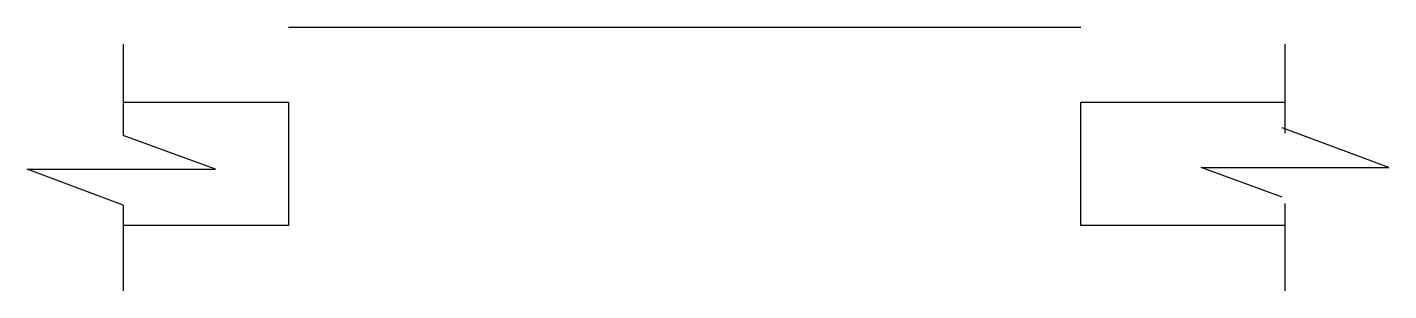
# Model space of a CAD drawing. Header units: metres. Extents: x 13486.4 to 13501.9, y 18429.9 to 18432.9.
import ezdxf

# ---------------------------------------------------------------- set-up
doc = ezdxf.new("R2010")
doc.units = ezdxf.units.M
doc.layers.add('PUB_DIM', color=90, linetype='Continuous')
doc.layers.add('STAIR', color=2, linetype='Continuous')

msp = doc.modelspace()

# ---------------------------------------------------------------- linework, layer by layer
for points in [[(13487.48, 18432.07), (13489.36, 18432.07), (13489.36, 18430.67), (13487.48, 18430.67)], [(13500.68, 18430.67), (13498.36, 18430.67), (13498.36, 18432.07), (13500.68, 18432.07)]]:
    msp.add_lwpolyline(points)
at = {"layer": 'PUB_DIM'}
for p, q in [((13487.48, 18432.73), (13487.48, 18431.69)), ((13500.68, 18432.73), (13500.68, 18431.72)), ((13501.86, 18431.33), (13500.65, 18431.78)), ((13488.53, 18431.31), (13487.48, 18431.69)), ((13486.39, 18431.31), (13488.53, 18431.31)), ((13487.48, 18430.9), (13486.39, 18431.31)), ((13499.73, 18431.33), (13501.86, 18431.33)), ((13500.65, 18430.99), (13499.73, 18431.33)), ((13487.48, 18430.9), (13487.48, 18429.93)), ((13500.68, 18430.92), (13500.68, 18429.93))]:
    msp.add_line(p, q, dxfattribs=at)
at = {"layer": 'STAIR'}
msp.add_lwpolyline([(13489.36, 18432.92), (13498.36, 18432.92)], dxfattribs=at)

doc.saveas('drawing.dxf')
